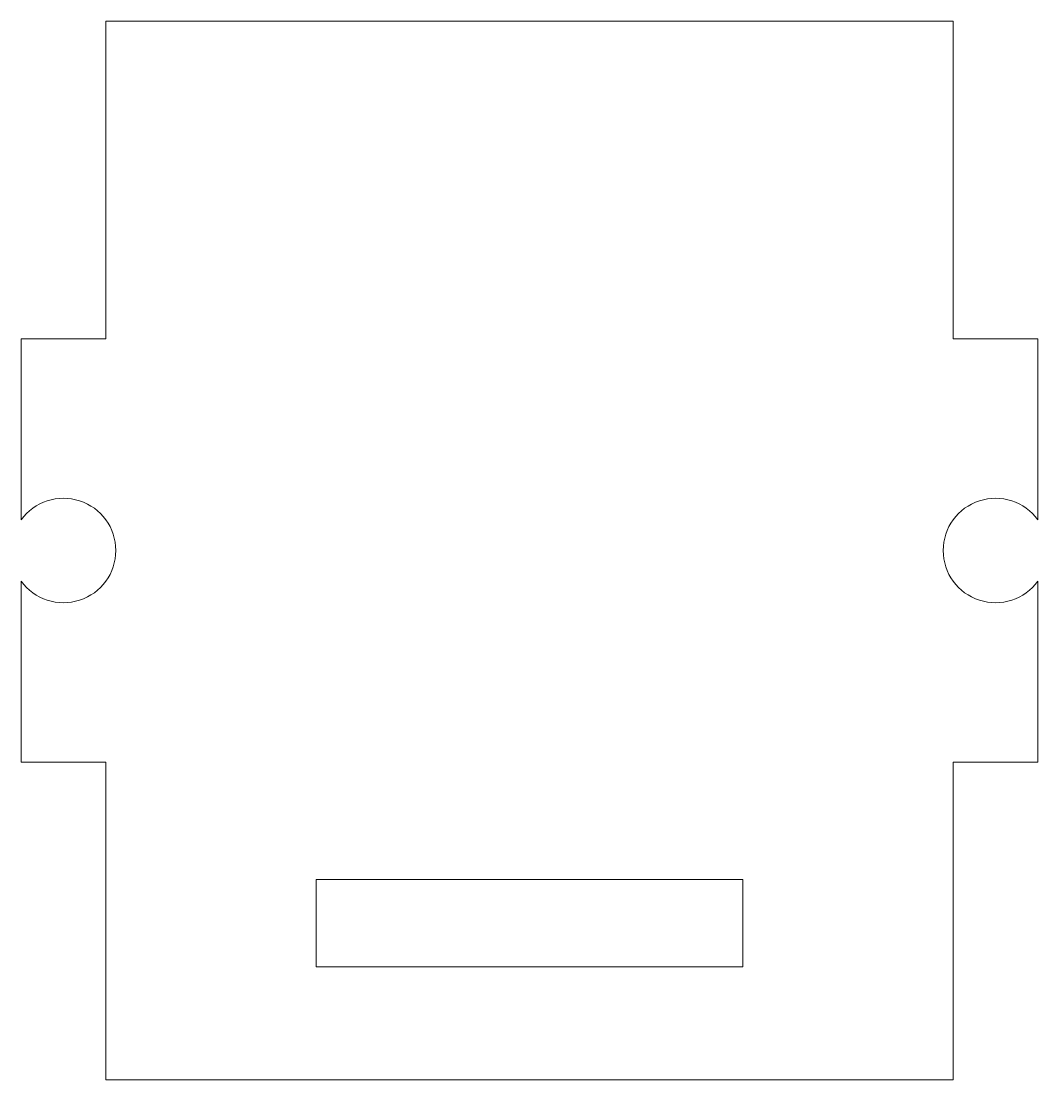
# Model space of a CAD drawing. Header units: millimetres. Extents: x -18 to 18, y -18.8 to 18.8.
import ezdxf

# ---------------------------------------------------------------- set-up
doc = ezdxf.new("R2010")
doc.units = ezdxf.units.MM

msp = doc.modelspace()

# ---------------------------------------------------------------- linework, layer by layer
at = {"color": 7, "linetype": 'Continuous', "lineweight": 15}
for p, q in [((15, 18.75), (-15, 18.75)), ((-15, 18.75), (-15, 7.5)), ((15, 7.5), (15, 18.75)), ((-18, 7.5), (-18, 1.083)), ((-15, 7.5), (-18, 7.5)), ((18, 7.5), (15, 7.5)), ((18, 1.083), (18, 7.5)), ((-18, -1.083), (-18, -7.5)), ((18, -7.5), (18, -1.083)), ((-18, -7.5), (-15, -7.5)), ((-15, -7.5), (-15, -18.75)), ((15, -7.5), (18, -7.5)), ((15, -18.75), (15, -7.5)), ((7.55, -11.65), (-7.55, -11.65)), ((-7.55, -11.65), (-7.55, -14.75)), ((7.55, -14.75), (7.55, -11.65)), ((-7.55, -14.75), (7.55, -14.75)), ((-15, -18.75), (15, -18.75))]:
    msp.add_line(p, q, dxfattribs=at)
for centre, start, end in [((-16.5, 0), 215.8248, 144.1752), ((16.5, 0), 35.8248, 324.1752)]:
    msp.add_arc(centre, 1.85, start, end, dxfattribs=at)

doc.saveas('drawing.dxf')
